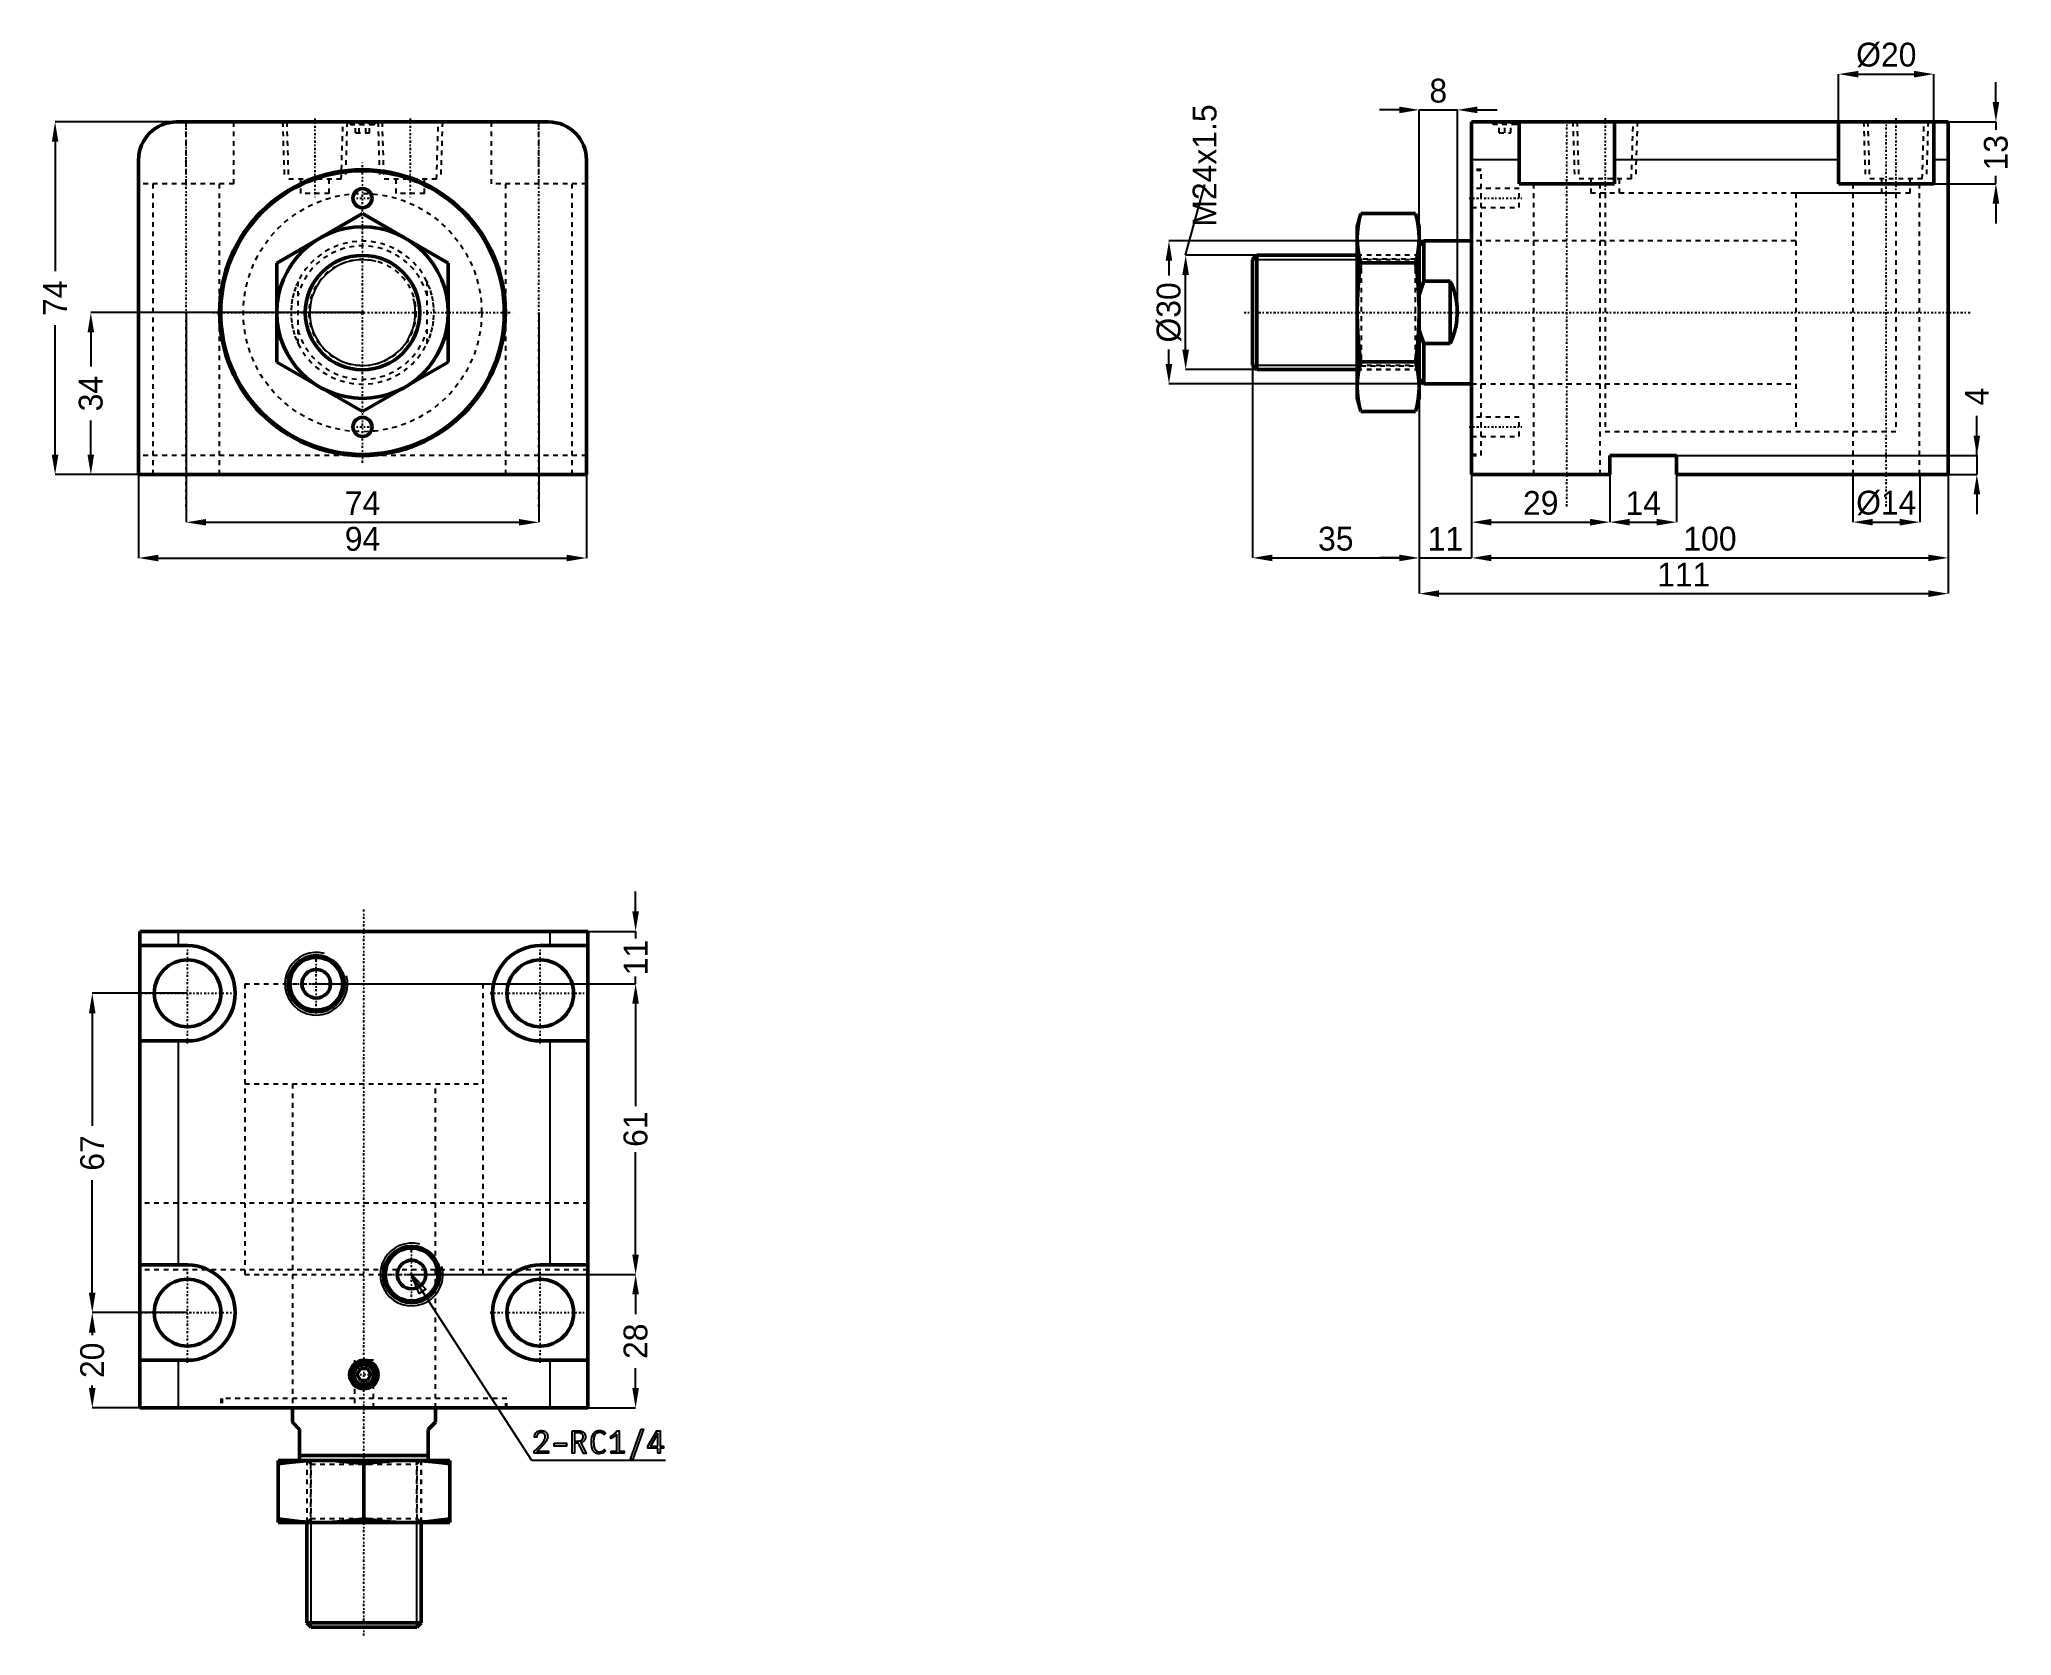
# Model space of a CAD drawing. Header units: millimetres. Extents: x -68 to 346, y -278 to 57.
import ezdxf

# ---------------------------------------------------------------- set-up
doc = ezdxf.new("R2010")
doc.units = ezdxf.units.MM
doc.linetypes.add('Center', pattern=[1.5, 0.45, -0.5, 0.05, -0.5])
doc.linetypes.add('Dashed', pattern=[2, 1, -1])
for name, color, linetype, lineweight in [('2d ConnectionPoints', 7, 'Continuous', 50), ('AM_0', 7, 'Continuous', 50), ('AM_4', 3, 'Continuous', 25), ('AM_5', 3, 'Continuous', 25), ('AM_7', 7, 'Center', 25), ('AM_9', 6, 'Dashed', 25)]:
    doc.layers.add(name, color=color, linetype=linetype, lineweight=lineweight)
doc.dimstyles.new('ISO-25', dxfattribs={"dimtxt": 2.5, "dimasz": 2.5, "dimexe": 1.25, "dimexo": 0.625, "dimtad": 1, "dimtxsty": 'Standard', "dimcen": 2.5, "dimadec": 0, "dimazin": 0, "dimtfac": 1, "dimtmove": 0, "dimatfit": 3, "dimfxl": 1, "dimarcsym": 0})

# ---------------------------------------------------------------- blocks, each defined once
blk = doc.blocks.new('1_CXHC_NUTM24X1_5_0_in_CXHC_A_EX_LA_50_40ST_0__CN_0')
at = {"layer": 'AM_0'}
for p, q in [((-18, 10.39), (0, 20.78)), ((0, 20.78), (18, 10.39)), ((-18, -10.39), (-18, 10.39)), ((18, 10.39), (18, -10.39)), ((0, -20.78), (-18, -10.39)), ((18, -10.39), (0, -20.78))]:
    blk.add_line(p, q, dxfattribs=at)
blk.add_circle((0, 0), 18, dxfattribs=at)
at = {"layer": 'AM_9'}
blk.add_circle((0, 0), 11.19, dxfattribs=at)
blk = doc.blocks.new('2_RODcxhc_a_sd_50_40_EX_0_in_CXHC_A_EX_LA_50_40ST_0__CN_0')
at = {"layer": 'AM_0'}
blk.add_circle((0, 0), 12, dxfattribs=at)
at = {"layer": 'AM_5'}
blk.add_arc((0, 0), 11.08, 75, 15, dxfattribs=at)
at = {"layer": 'AM_9'}
for p, q in [((-13.5, -6.54), (-13.5, 6.54)), ((13.5, 6.54), (13.5, -6.54))]:
    blk.add_line(p, q, dxfattribs=at)
for points in [[(-13.5, 6.54), (-14.02, 5.34), (-14.43, 4.09), (-14.73, 2.82), (-14.92, 1.53), (-15, 0.22), (-14.96, -1.09), (-14.81, -2.39), (-14.54, -3.67), (-14.17, -4.92), (-13.69, -6.14), (-13.5, -6.54)], [(13.5, -6.54), (14.02, -5.34), (14.43, -4.09), (14.73, -2.82), (14.92, -1.53), (15, -0.22), (14.96, 1.09), (14.81, 2.39), (14.54, 3.67), (14.17, 4.92), (13.69, 6.14), (13.5, 6.54)]]:
    blk.add_lwpolyline(points, dxfattribs=at)
for radius, start, end in [(15, 25.8419, 154.1581), (14, 15.3589, 164.6411), (14, 195.3589, 344.6411), (15, 205.8419, 334.1581)]:
    blk.add_arc((0, 0), radius, start, end, dxfattribs=at)
blk = doc.blocks.new('3_bodycxhc_la_a_50_40_0_in_CXHC_A_EX_LA_50_40ST_0__CN_0')
at = {"layer": 'AM_0'}
for p, q in [((39, 40), (-39, 40)), ((-47, 32), (-47, -34)), ((47, -34), (47, 32)), ((-47, -34), (47, -34))]:
    blk.add_line(p, q, dxfattribs=at)
for centre, radius in [((0, 0), 30), ((0, 0), 29.75), ((0, 24), 2), ((0, -24), 2)]:
    blk.add_circle(centre, radius, dxfattribs=at)
for centre, start, end in [((-39, 32), 90, 180), ((39, 32), 360, 90)]:
    blk.add_arc(centre, 8, start, end, dxfattribs=at)
at = {"layer": 'AM_5', "linetype": 'Dashed'}
for p, q in [((-16.77, 40), (-16.39, 28)), ((-3.23, 40), (-3.61, 28)), ((3.23, 40), (3.61, 28)), ((16.77, 40), (16.39, 28))]:
    blk.add_line(p, q, dxfattribs=at)
at = {"layer": 'AM_7'}
for p, q in [((-37, -40.7), (-37, 40.7)), ((-10, 40.75), (-10, 24.25)), ((0, 40.03), (0, 39.37)), ((10, 40.75), (10, 24.25)), ((37, -40.7), (37, 40.7)), ((0, -31.5), (0, 31.5)), ((-2.1, 24), (2.1, 24)), ((-31.5, 0), (31.5, 0)), ((-2.1, -24), (2.1, -24))]:
    blk.add_line(p, q, dxfattribs=at)
at = {"layer": 'AM_9'}
for p, q in [((-37, 27), (-37, 40)), ((-27, 27), (-27, 40)), ((-15.91, 40), (-15.54, 28)), ((-4.46, 28), (-4.09, 40)), ((-3, 40), (-2.4, 39.4)), ((-2.1, 39.7), (-2.4, 39.4)), ((2.4, 39.4), (-2.4, 39.4)), ((2.1, 39.7), (-2.1, 39.7)), ((-1.44, 37.7), (-1.44, 39.7)), ((-1.44, 37.7), (1.44, 37.7)), ((-0.72, 37.7), (-0.72, 39.7)), ((0.72, 37.7), (0.72, 39.7)), ((1.44, 37.7), (1.44, 39.7)), ((2.4, 39.4), (2.1, 39.7)), ((2.4, 39.4), (3, 40)), ((4.09, 40), (4.46, 28)), ((15.54, 28), (15.91, 40)), ((27, 40), (27, 27)), ((37, 27), (37, 40)), ((-27, 27), (-47, 27)), ((-44, 27), (-44, -34)), ((-30, -34), (-30, 27)), ((-4.46, 28), (-15.54, 28)), ((-13, 28), (-13, 25)), ((-7, 25), (-13, 25)), ((-7, 25), (-7, 28)), ((15.54, 28), (4.46, 28)), ((7, 28), (7, 25)), ((13, 25), (7, 25)), ((13, 25), (13, 28)), ((47, 27), (27, 27)), ((30, 27), (30, -34)), ((44, -34), (44, 27)), ((47, -30), (-47, -30))]:
    blk.add_line(p, q, dxfattribs=at)
blk.add_circle((0, 0), 25, dxfattribs=at)
blk = doc.blocks.new('*D4')
at = {"layer": 'AM_5', "color": 0, "lineweight": -2}
for p, q in [((-47, -34), (-47, -51.5)), ((47, -34), (47, -51.5)), ((-42.83, -51.5), (42.83, -51.5))]:
    blk.add_line(p, q, dxfattribs=at)
at = {"layer": 'AM_5', "color": 0}
for points in [[(-42.83, -50.81), (-42.83, -52.19), (-47, -51.5)], [(42.83, -52.19), (42.83, -50.81), (47, -51.5)]]:
    blk.add_solid(points, dxfattribs=at)
at = {"layer": 'Defpoints', "color": 0}
for p in [(-47, -34), (47, -34), (47, -51.5)]:
    blk.add_point(p, dxfattribs=at)
at = {"layer": 'AM_5', "color": 0, "insert": (0, -47.5), "char_height": 5, "attachment_point": 5}
blk.add_mtext('94', dxfattribs=at)
blk = doc.blocks.new('*D5')
at = {"layer": 'AM_5', "color": 0, "lineweight": -2}
for p, q in [((-37, 0), (-37, -44)), ((37, 0), (37, -44)), ((-32.83, -44), (32.83, -44))]:
    blk.add_line(p, q, dxfattribs=at)
at = {"layer": 'AM_5', "color": 0}
for points in [[(-32.83, -43.31), (-32.83, -44.69), (-37, -44)], [(32.83, -44.69), (32.83, -43.31), (37, -44)]]:
    blk.add_solid(points, dxfattribs=at)
at = {"layer": 'Defpoints', "color": 0}
for p in [(-37, 0), (37, 0), (37, -44)]:
    blk.add_point(p, dxfattribs=at)
at = {"layer": 'AM_5', "color": 0, "insert": (0, -40), "char_height": 5, "attachment_point": 5}
blk.add_mtext('74', dxfattribs=at)
blk = doc.blocks.new('*D6')
at = {"layer": 'AM_5', "color": 0, "lineweight": -2}
for p, q in [((-39, 40), (-64.5, 40)), ((-64.5, 35.83), (-64.5, 8.67)), ((-64.5, -29.83), (-64.5, -2.67)), ((-47, -34), (-64.5, -34))]:
    blk.add_line(p, q, dxfattribs=at)
at = {"layer": 'AM_5', "color": 0}
for points in [[(-63.81, 35.83), (-65.19, 35.83), (-64.5, 40)], [(-65.19, -29.83), (-63.81, -29.83), (-64.5, -34)]]:
    blk.add_solid(points, dxfattribs=at)
at = {"layer": 'Defpoints', "color": 0}
for p in [(-64.5, 40), (-39, 40), (-47, -34)]:
    blk.add_point(p, dxfattribs=at)
at = {"layer": 'AM_5', "color": 0, "insert": (-64.5, 3), "char_height": 5, "attachment_point": 5, "rotation": 90}
blk.add_mtext('74', dxfattribs=at)
blk = doc.blocks.new('*D7')
at = {"layer": 'AM_5', "color": 0, "lineweight": -2}
for p, q in [((0, 0), (-57, 0)), ((-57, -4.17), (-57, -11.33)), ((-57, -29.83), (-57, -22.67)), ((-47, -34), (-57, -34))]:
    blk.add_line(p, q, dxfattribs=at)
at = {"layer": 'AM_5', "color": 0}
for points in [[(-56.31, -4.17), (-57.69, -4.17), (-57, 0)], [(-57.69, -29.83), (-56.31, -29.83), (-57, -34)]]:
    blk.add_solid(points, dxfattribs=at)
at = {"layer": 'Defpoints', "color": 0}
for p in [(-57, 0), (0, 0), (-47, -34)]:
    blk.add_point(p, dxfattribs=at)
at = {"layer": 'AM_5', "color": 0, "insert": (-57, -17), "char_height": 5, "attachment_point": 5, "rotation": 90}
blk.add_mtext('34', dxfattribs=at)
blk = doc.blocks.new('1_CXHC_NUTM24X1_5_0_in_CXHC_A_EX_LA_50_40ST_0__CN_2')
at = {"layer": 'AM_0'}
for p, q in [((-23.25, 20.78), (-24, 18)), ((-23.25, 20.78), (-11.75, 20.78)), ((-11, 18), (-11.75, 20.78)), ((-24, 18), (-24, -18)), ((-11, 18), (-11, -18)), ((-23.25, 10.39), (-11.75, 10.39)), ((-23.25, -10.39), (-11.75, -10.39)), ((-24, -18), (-23.25, -20.78)), ((-11.75, -20.78), (-11, -18)), ((-23.25, -20.78), (-11.75, -20.78))]:
    blk.add_line(p, q, dxfattribs=at)
for points in [[(-23.25, 20.78), (-23.57, 19.49), (-23.8, 18.2), (-23.95, 16.89), (-24, 15.59)], [(-11, 15.59), (-11.05, 16.89), (-11.2, 18.19), (-11.43, 19.49), (-11.75, 20.78)], [(-24, 15.59), (-23.95, 14.29), (-23.8, 12.99), (-23.57, 11.69), (-23.25, 10.39)], [(-11.75, 10.39), (-11.43, 11.68), (-11.2, 12.98), (-11.05, 14.28), (-11, 15.59)], [(-23.25, 10.39), (-23.57, 7.81), (-23.8, 5.22), (-23.95, 2.61), (-24, 0)], [(-11, 0), (-11.05, 2.67), (-11.21, 5.35), (-11.44, 7.87), (-11.75, 10.39)], [(-24, 0), (-23.95, -2.67), (-23.79, -5.35), (-23.56, -7.87), (-23.25, -10.39)], [(-11.75, -10.39), (-11.43, -7.81), (-11.2, -5.22), (-11.05, -2.61), (-11, 0)], [(-23.25, -10.39), (-23.57, -11.68), (-23.8, -12.98), (-23.95, -14.28), (-24, -15.59)], [(-11, -15.59), (-11.05, -14.29), (-11.2, -12.99), (-11.43, -11.69), (-11.75, -10.39)], [(-24, -15.59), (-23.95, -16.89), (-23.8, -18.19), (-23.57, -19.49), (-23.25, -20.78)], [(-11.75, -20.78), (-11.43, -19.49), (-11.2, -18.2), (-11.05, -16.89), (-11, -15.59)]]:
    blk.add_lwpolyline(points, dxfattribs=at)
at = {"layer": 'AM_5', "linetype": 'Dashed'}
for p, q in [((-11, 12), (-24, 12)), ((-11, -12), (-24, -12))]:
    blk.add_line(p, q, dxfattribs=at)
at = {"layer": 'AM_9'}
for p, q in [((-23.19, 11.19), (-24, 12)), ((-11.81, 11.19), (-23.19, 11.19)), ((-23.19, 11.19), (-23.19, -11.19)), ((-11, 12), (-11.81, 11.19)), ((-11.81, 11.19), (-11.81, -11.19)), ((-24, -12), (-23.19, -11.19)), ((-23.19, -11.19), (-11.81, -11.19)), ((-11.81, -11.19), (-11, -12))]:
    blk.add_line(p, q, dxfattribs=at)
blk = doc.blocks.new('2_RODcxhc_a_sd_50_40_EX_0_in_CXHC_A_EX_LA_50_40ST_0__CN_2')
at = {"layer": 'AM_0'}
for p, q in [((-10, 15), (-11, 14)), ((0, 15), (-10, 15)), ((-10, 15), (-10, 6.54)), ((-45.08, 12), (-46, 11.08)), ((-46, 11.08), (-46, -11.08)), ((-24, 12), (-45.08, 12)), ((-45.08, 12), (-45.08, -12)), ((-4.5, 6.54), (-10, 6.54)), ((-4.5, 6.54), (-4.5, -6.54)), ((-10, -6.54), (-4.5, -6.54)), ((-10, -6.54), (-10, -15)), ((-46, -11.08), (-45.08, -12)), ((-45.08, -12), (-24, -12)), ((-11, -14), (-10, -15)), ((-10, -15), (0, -15))]:
    blk.add_line(p, q, dxfattribs=at)
for points in [[(-10, 6.54), (-10.55, 5.15), (-11, 3.71)], [(-4.5, -6.54), (-3.98, -5.34), (-3.57, -4.09), (-3.27, -2.82), (-3.08, -1.53), (-3, -0.22), (-3.04, 1.09), (-3.19, 2.39), (-3.46, 3.67), (-3.83, 4.92), (-4.31, 6.14), (-4.5, 6.54)], [(-11, -3.71), (-10.6, -5.01), (-10, -6.54)]]:
    blk.add_lwpolyline(points, dxfattribs=at)
at = {"layer": 'AM_5'}
for p, q in [((-46, 11.08), (-24, 11.08)), ((-46, -11.08), (-24, -11.08))]:
    blk.add_line(p, q, dxfattribs=at)
at = {"layer": 'AM_5', "linetype": 'Dashed'}
for p, q in [((-24, 11.08), (-11, 11.08)), ((-11, 12), (-11, 11.08)), ((-24, -11.08), (-11, -11.08)), ((-11, -12), (-11, -11.08))]:
    blk.add_line(p, q, dxfattribs=at)
at = {"layer": 'AM_7'}
blk.add_line((-47.75, 0), (105, 0), dxfattribs=at)
at = {"layer": 'AM_9'}
for p, q in [((89, 25), (68, 25)), ((68, 25), (68, -25)), ((89, 25), (89, -25)), ((68, 15), (0, 15)), ((-11, 12), (-24, 12)), ((-24, -12), (-11, -12)), ((0, -15), (68, -15)), ((68, -25), (89, -25))]:
    blk.add_line(p, q, dxfattribs=at)
blk = doc.blocks.new('3_bodycxhc_la_a_50_40_0_in_CXHC_A_EX_LA_50_40ST_0__CN_2')
at = {"layer": 'AM_0'}
for p, q in [((100, 40), (0, 40)), ((0, -34), (0, 40)), ((10, 27), (10, 40)), ((30, 40), (30, 27)), ((77, 27), (77, 40)), ((97, 40), (97, 27)), ((100, -34), (100, 40)), ((30, 27), (10, 27)), ((97, 27), (77, 27)), ((29, -30), (29, -34)), ((43, -30), (29, -30)), ((43, -34), (43, -30)), ((29, -34), (0, -34)), ((100, -34), (43, -34))]:
    blk.add_line(p, q, dxfattribs=at)
at = {"layer": 'AM_4'}
for p, q in [((10, 32), (0, 32)), ((77, 32), (30, 32)), ((100, 32), (97, 32))]:
    blk.add_line(p, q, dxfattribs=at)
at = {"layer": 'AM_5', "linetype": 'Dashed'}
for p, q in [((21.23, 40), (21.61, 28)), ((34.77, 40), (34.39, 28)), ((82.23, 40), (82.61, 28)), ((95.77, 40), (95.39, 28))]:
    blk.add_line(p, q, dxfattribs=at)
at = {"layer": 'AM_7'}
for p, q in [((7, 40.03), (7, 39.37)), ((20, -40.7), (20, 40.7)), ((28, 40.75), (28, 24.25)), ((87, -40.7), (87, 40.7)), ((89, 40.75), (89, 24.25)), ((-0.5, 24), (10.5, 24)), ((-0.5, -24), (10.5, -24))]:
    blk.add_line(p, q, dxfattribs=at)
at = {"layer": 'AM_9'}
for p, q in [((4, 40), (4.6, 39.4)), ((4.9, 39.7), (4.6, 39.4)), ((9.4, 39.4), (4.6, 39.4)), ((9.1, 39.7), (4.9, 39.7)), ((5.75, 37.7), (5.75, 39.7)), ((5.75, 37.7), (8.25, 37.7)), ((7, 37.7), (7, 39.7)), ((8.25, 37.7), (8.25, 39.7)), ((9.4, 39.4), (9.1, 39.7)), ((9.4, 39.4), (10, 40)), ((22.09, 40), (22.46, 28)), ((33.54, 28), (33.91, 40)), ((83.09, 40), (83.46, 28)), ((94.54, 28), (94.91, 40)), ((2, 30), (0, 30)), ((2, 29.75), (0, 29.75)), ((2, -30), (2, 30)), ((10, 26), (0, 26)), ((10, 22), (10, 26)), ((13, 27), (13, -34)), ((33.54, 28), (22.46, 28)), ((25, 28), (25, 25)), ((92, 25), (25, 25)), ((27, -34), (27, 27)), ((28, 25), (28, -25)), ((31, 25), (31, 28)), ((80, 27), (80, -34)), ((94.54, 28), (83.46, 28)), ((86, 28), (86, 25)), ((89, 25), (89, -25)), ((92, 25), (92, 28)), ((94, -34), (94, 27)), ((0, 22), (10, 22)), ((28, 15), (0, 15)), ((0, -15), (28, -15)), ((10, -22), (0, -22)), ((10, -26), (10, -22)), ((0, -26), (10, -26)), ((28, -25), (89, -25)), ((0, -29.75), (2, -29.75)), ((0, -30), (2, -30))]:
    blk.add_line(p, q, dxfattribs=at)
blk = doc.blocks.new('*D25')
at = {"layer": 'AM_5', "color": 0, "lineweight": -2}
for p, q in [((261.7, -29.97), (261.7, -43.97)), ((232.7, -33.97), (232.7, -43.97)), ((236.86, -43.97), (257.53, -43.97))]:
    blk.add_line(p, q, dxfattribs=at)
at = {"layer": 'AM_5', "color": 0}
for points in [[(236.86, -43.28), (236.86, -44.67), (232.7, -43.97)], [(257.53, -44.67), (257.53, -43.28), (261.7, -43.97)]]:
    blk.add_solid(points, dxfattribs=at)
at = {"layer": 'Defpoints', "color": 0}
for p in [(261.7, -29.97), (232.7, -33.97), (261.7, -43.97)]:
    blk.add_point(p, dxfattribs=at)
at = {"layer": 'AM_5', "color": 0, "insert": (247.2, -39.97), "char_height": 5, "attachment_point": 5}
blk.add_mtext('29', dxfattribs=at)
blk = doc.blocks.new('*D26')
at = {"layer": 'AM_5', "color": 0, "lineweight": -2}
for p, q in [((232.7, -33.97), (232.7, -51.47)), ((332.7, -33.97), (332.7, -51.47)), ((236.86, -51.47), (328.53, -51.47))]:
    blk.add_line(p, q, dxfattribs=at)
at = {"layer": 'AM_5', "color": 0}
for points in [[(236.86, -50.78), (236.86, -52.17), (232.7, -51.47)], [(328.53, -52.17), (328.53, -50.78), (332.7, -51.47)]]:
    blk.add_solid(points, dxfattribs=at)
at = {"layer": 'Defpoints', "color": 0}
for p in [(232.7, -33.97), (332.7, -33.97), (332.7, -51.47)]:
    blk.add_point(p, dxfattribs=at)
at = {"layer": 'AM_5', "color": 0, "insert": (282.7, -47.47), "char_height": 5, "attachment_point": 5}
blk.add_mtext('100', dxfattribs=at)
blk = doc.blocks.new('*D27')
at = {"layer": 'AM_5', "color": 0, "lineweight": -2}
for p, q in [((221.7, 0.03), (221.7, -58.97)), ((332.7, -33.97), (332.7, -58.97)), ((225.86, -58.97), (328.53, -58.97))]:
    blk.add_line(p, q, dxfattribs=at)
at = {"layer": 'AM_5', "color": 0}
for points in [[(225.86, -58.28), (225.86, -59.67), (221.7, -58.97)], [(328.53, -59.67), (328.53, -58.28), (332.7, -58.97)]]:
    blk.add_solid(points, dxfattribs=at)
at = {"layer": 'Defpoints', "color": 0}
for p in [(221.7, 0.03), (332.7, -33.97), (332.7, -58.97)]:
    blk.add_point(p, dxfattribs=at)
at = {"layer": 'AM_5', "color": 0, "insert": (277.2, -54.97), "char_height": 5, "attachment_point": 5}
blk.add_mtext('111', dxfattribs=at)
blk = doc.blocks.new('*D28')
at = {"layer": 'AM_5', "color": 0, "lineweight": -2}
for p, q in [((261.7, -29.97), (261.7, -43.97)), ((275.7, -33.97), (275.7, -43.97)), ((265.86, -43.97), (271.53, -43.97))]:
    blk.add_line(p, q, dxfattribs=at)
at = {"layer": 'AM_5', "color": 0}
for points in [[(265.86, -43.28), (265.86, -44.67), (261.7, -43.97)], [(271.53, -44.67), (271.53, -43.28), (275.7, -43.97)]]:
    blk.add_solid(points, dxfattribs=at)
at = {"layer": 'Defpoints', "color": 0}
for p in [(261.7, -29.97), (275.7, -33.97), (275.7, -43.97)]:
    blk.add_point(p, dxfattribs=at)
at = {"layer": 'AM_5', "color": 0, "insert": (268.7, -39.97), "char_height": 5, "attachment_point": 5}
blk.add_mtext('14', dxfattribs=at)
blk = doc.blocks.new('*D29')
at = {"layer": 'AM_5', "color": 0, "lineweight": -2}
for p, q in [((338.7, -29.97), (338.7, -21.64)), ((261.7, -29.97), (338.7, -29.97)), ((338.7, -29.97), (338.7, -33.97)), ((275.7, -33.97), (338.7, -33.97)), ((338.7, -38.14), (338.7, -42.31))]:
    blk.add_line(p, q, dxfattribs=at)
at = {"layer": 'AM_5', "color": 0}
for points in [[(338, -25.81), (339.39, -25.81), (338.7, -29.97)], [(339.39, -38.14), (338, -38.14), (338.7, -33.97)]]:
    blk.add_solid(points, dxfattribs=at)
at = {"layer": 'Defpoints', "color": 0}
for p in [(261.7, -29.97), (275.7, -33.97), (338.7, -33.97)]:
    blk.add_point(p, dxfattribs=at)
at = {"layer": 'AM_5', "color": 0, "insert": (338.7, -17.64), "char_height": 5, "attachment_point": 5, "rotation": 90}
blk.add_mtext('4', dxfattribs=at)
blk = doc.blocks.new('*D30')
at = {"layer": 'AM_5', "color": 0, "lineweight": -2}
for p, q in [((312.7, -33.97), (312.7, -43.97)), ((326.7, -33.97), (326.7, -43.97)), ((316.86, -43.97), (322.53, -43.97))]:
    blk.add_line(p, q, dxfattribs=at)
at = {"layer": 'AM_5', "color": 0}
for points in [[(316.86, -43.28), (316.86, -44.67), (312.7, -43.97)], [(322.53, -44.67), (322.53, -43.28), (326.7, -43.97)]]:
    blk.add_solid(points, dxfattribs=at)
at = {"layer": 'Defpoints', "color": 0}
for p in [(312.7, -33.97), (326.7, -33.97), (326.7, -43.97)]:
    blk.add_point(p, dxfattribs=at)
at = {"layer": 'AM_5', "color": 0, "insert": (319.7, -39.97), "char_height": 5, "attachment_point": 5}
blk.add_mtext('Ø14', dxfattribs=at)
blk = doc.blocks.new('*D31')
at = {"layer": 'AM_5', "color": 0, "lineweight": -2}
for p, q in [((309.7, 40.03), (309.7, 50.03)), ((313.86, 50.03), (325.53, 50.03)), ((329.7, 40.03), (329.7, 50.03))]:
    blk.add_line(p, q, dxfattribs=at)
at = {"layer": 'AM_5', "color": 0}
for points in [[(313.86, 50.72), (313.86, 49.33), (309.7, 50.03)], [(325.53, 49.33), (325.53, 50.72), (329.7, 50.03)]]:
    blk.add_solid(points, dxfattribs=at)
at = {"layer": 'Defpoints', "color": 0}
for p in [(329.7, 50.03), (309.7, 40.03), (329.7, 40.03)]:
    blk.add_point(p, dxfattribs=at)
at = {"layer": 'AM_5', "color": 0, "insert": (319.7, 54.03), "char_height": 5, "attachment_point": 5}
blk.add_mtext('Ø20', dxfattribs=at)
blk = doc.blocks.new('*D32')
at = {"layer": 'AM_5', "color": 0, "lineweight": -2}
for p, q in [((342.7, 44.19), (342.7, 48.36)), ((329.7, 40.03), (342.7, 40.03)), ((342.7, 40.03), (342.7, 38.36)), ((329.7, 27.03), (342.7, 27.03)), ((342.7, 27.03), (342.7, 28.69)), ((342.7, 22.86), (342.7, 18.69))]:
    blk.add_line(p, q, dxfattribs=at)
at = {"layer": 'AM_5', "color": 0}
for points in [[(342, 44.19), (343.39, 44.19), (342.7, 40.03)], [(343.39, 22.86), (342, 22.86), (342.7, 27.03)]]:
    blk.add_solid(points, dxfattribs=at)
at = {"layer": 'Defpoints', "color": 0}
for p in [(329.7, 40.03), (329.7, 27.03), (342.7, 27.03)]:
    blk.add_point(p, dxfattribs=at)
at = {"layer": 'AM_5', "color": 0, "insert": (342.7, 33.53), "char_height": 5, "attachment_point": 5, "rotation": 90}
blk.add_mtext('13', dxfattribs=at)
blk = doc.blocks.new('*D33')
at = {"layer": 'AM_5', "color": 0, "lineweight": -2}
for p, q in [((221.7, 0.03), (221.7, -51.47)), ((232.7, -33.97), (232.7, -51.47)), ((217.53, -51.47), (213.36, -51.47)), ((221.7, -51.47), (232.7, -51.47)), ((236.86, -51.47), (241.03, -51.47))]:
    blk.add_line(p, q, dxfattribs=at)
at = {"layer": 'AM_5', "color": 0}
for points in [[(217.53, -52.17), (217.53, -50.78), (221.7, -51.47)], [(236.86, -50.78), (236.86, -52.17), (232.7, -51.47)]]:
    blk.add_solid(points, dxfattribs=at)
at = {"layer": 'Defpoints', "color": 0}
for p in [(221.7, 0.03), (232.7, -33.97), (232.7, -51.47)]:
    blk.add_point(p, dxfattribs=at)
at = {"layer": 'AM_5', "color": 0, "insert": (227.2, -47.47), "char_height": 5, "attachment_point": 5}
blk.add_mtext('11', dxfattribs=at)
blk = doc.blocks.new('*D34')
at = {"layer": 'AM_5', "color": 0, "lineweight": -2}
for p, q in [((217.53, 42.53), (213.36, 42.53)), ((221.7, 0.03), (221.7, 42.53)), ((221.7, 42.53), (229.7, 42.53)), ((229.7, 0.03), (229.7, 42.53)), ((233.86, 42.53), (238.03, 42.53))]:
    blk.add_line(p, q, dxfattribs=at)
at = {"layer": 'AM_5', "color": 0}
for points in [[(217.53, 41.83), (217.53, 43.22), (221.7, 42.53)], [(233.86, 43.22), (233.86, 41.83), (229.7, 42.53)]]:
    blk.add_solid(points, dxfattribs=at)
at = {"layer": 'Defpoints', "color": 0}
for p in [(229.7, 42.53), (221.7, 0.03), (229.7, 0.03)]:
    blk.add_point(p, dxfattribs=at)
at = {"layer": 'AM_5', "color": 0, "insert": (225.7, 46.53), "char_height": 5, "attachment_point": 5}
blk.add_mtext('8', dxfattribs=at)
blk = doc.blocks.new('*D35')
at = {"layer": 'AM_5', "color": 0, "lineweight": -2}
for p, q in [((186.7, 0.03), (186.7, -51.47)), ((221.7, 0.03), (221.7, -51.47)), ((190.86, -51.47), (217.53, -51.47))]:
    blk.add_line(p, q, dxfattribs=at)
at = {"layer": 'AM_5', "color": 0}
for points in [[(190.86, -50.78), (190.86, -52.17), (186.7, -51.47)], [(217.53, -52.17), (217.53, -50.78), (221.7, -51.47)]]:
    blk.add_solid(points, dxfattribs=at)
at = {"layer": 'Defpoints', "color": 0}
for p in [(186.7, 0.03), (221.7, 0.03), (221.7, -51.47)]:
    blk.add_point(p, dxfattribs=at)
at = {"layer": 'AM_5', "color": 0, "insert": (204.2, -47.47), "char_height": 5, "attachment_point": 5}
blk.add_mtext('35', dxfattribs=at)
blk = doc.blocks.new('*D36')
at = {"layer": 'AM_5', "color": 0, "lineweight": -2}
for p, q in [((222.7, 15.03), (169.2, 15.03)), ((169.2, 10.86), (169.2, 7.78)), ((169.2, -10.81), (169.2, -7.72)), ((222.7, -14.97), (169.2, -14.97))]:
    blk.add_line(p, q, dxfattribs=at)
at = {"layer": 'AM_5', "color": 0}
for points in [[(169.89, 10.86), (168.5, 10.86), (169.2, 15.03)], [(168.5, -10.81), (169.89, -10.81), (169.2, -14.97)]]:
    blk.add_solid(points, dxfattribs=at)
at = {"layer": 'Defpoints', "color": 0}
for p in [(169.2, 15.03), (222.7, 15.03), (222.7, -14.97)]:
    blk.add_point(p, dxfattribs=at)
at = {"layer": 'AM_5', "color": 0, "insert": (169.2, 0.03), "char_height": 5, "attachment_point": 5, "rotation": 90}
blk.add_mtext('Ø30', dxfattribs=at)
blk = doc.blocks.new('*D37')
at = {"layer": 'AM_5', "color": 0, "lineweight": -2}
for p, q in [((172.7, 12.03), (176.7, 26.86)), ((187.7, 12.03), (172.7, 12.03)), ((172.7, -7.81), (172.7, 7.86)), ((187.7, -11.97), (172.7, -11.97))]:
    blk.add_line(p, q, dxfattribs=at)
at = {"layer": 'AM_5', "color": 0}
for points in [[(173.39, 7.86), (172, 7.86), (172.7, 12.03)], [(172, -7.81), (173.39, -7.81), (172.7, -11.97)]]:
    blk.add_solid(points, dxfattribs=at)
at = {"layer": 'Defpoints', "color": 0}
for p in [(172.7, 12.03), (187.7, 12.03), (187.7, -11.97)]:
    blk.add_point(p, dxfattribs=at)
at = {"layer": 'AM_5', "color": 0, "insert": (176.7, 30.86), "char_height": 5, "attachment_point": 5, "rotation": 90}
blk.add_mtext('M24x1.5', dxfattribs=at)
blk = doc.blocks.new('1_CXHC_NUTM24X1_5_0_in_CXHC_A_EX_LA_50_40ST_0__CN_4')
at = {"layer": 'AM_0'}
for p, q in [((-18, -24), (-18, -11)), ((-18, -11), (18, -11)), ((0, -23.25), (0, -11.75)), ((18, -11), (18, -24)), ((-18, -24), (18, -24))]:
    blk.add_line(p, q, dxfattribs=at)
for points in [[(-9, -11), (-11.25, -11.05), (-13.5, -11.2), (-15.75, -11.43), (-18, -11.75)], [(0, -11.75), (-2.24, -11.43), (-4.48, -11.2), (-6.74, -11.05), (-9, -11)], [(9, -11), (6.75, -11.05), (4.5, -11.2), (2.25, -11.43), (0, -11.75)], [(18, -11.75), (15.76, -11.43), (13.52, -11.2), (11.26, -11.05), (9, -11)], [(-18, -23.25), (-15.76, -23.57), (-13.52, -23.8), (-11.26, -23.95), (-9, -24)], [(-9, -24), (-6.75, -23.95), (-4.5, -23.8), (-2.25, -23.57), (0, -23.25)], [(0, -23.25), (2.24, -23.57), (4.48, -23.8), (6.74, -23.95), (9, -24)], [(9, -24), (11.25, -23.95), (13.5, -23.8), (15.75, -23.57), (18, -23.25)]]:
    blk.add_lwpolyline(points, dxfattribs=at)
at = {"layer": 'AM_5', "linetype": 'Dashed'}
for p, q in [((-12, -11), (-12, -24)), ((12, -11), (12, -24))]:
    blk.add_line(p, q, dxfattribs=at)
at = {"layer": 'AM_9'}
for p, q in [((-12, -11), (-11.19, -11.81)), ((-11.19, -11.81), (-11.19, -23.19)), ((-11.19, -11.81), (11.19, -11.81)), ((11.19, -11.81), (12, -11)), ((11.19, -23.19), (11.19, -11.81)), ((-11.19, -23.19), (-12, -24)), ((-11.19, -23.19), (11.19, -23.19)), ((12, -24), (11.19, -23.19))]:
    blk.add_line(p, q, dxfattribs=at)
blk = doc.blocks.new('2_RODcxhc_a_sd_50_40_EX_0_in_CXHC_A_EX_LA_50_40ST_0__CN_4')
at = {"layer": 'AM_0'}
for p, q in [((-15, 0), (-15, -3)), ((15, -3), (15, 0)), ((-13.5, -4.5), (-15, -3)), ((15, -3), (13.5, -4.5)), ((-13.5, -11), (-13.5, -4.5)), ((13.5, -4.5), (13.5, -11)), ((-13.5, -10), (13.5, -10)), ((-12, -24), (-12, -45.08)), ((12, -45.08), (12, -24)), ((-12, -45.08), (-11.08, -46)), ((-12, -45.08), (12, -45.08)), ((11.08, -46), (12, -45.08)), ((-11.08, -46), (11.08, -46))]:
    blk.add_line(p, q, dxfattribs=at)
at = {"layer": 'AM_5', "linetype": 'Dashed'}
for p, q in [((-12, -11), (-11.08, -11)), ((-11.08, -24), (-11.08, -11)), ((11.08, -24), (11.08, -11)), ((12, -11), (11.08, -11))]:
    blk.add_line(p, q, dxfattribs=at)
at = {"layer": 'AM_5'}
for p, q in [((-11.08, -46), (-11.08, -24)), ((11.08, -46), (11.08, -24))]:
    blk.add_line(p, q, dxfattribs=at)
at = {"layer": 'AM_7'}
blk.add_line((0, -47.75), (0, 105), dxfattribs=at)
at = {"layer": 'AM_9'}
for p, q in [((-25, 89), (25, 89)), ((-25, 89), (-25, 68)), ((25, 68), (25, 89)), ((-25, 68), (25, 68)), ((-15, 68), (-15, 0)), ((15, 0), (15, 68)), ((-12, -11), (-12, -24)), ((12, -24), (12, -11))]:
    blk.add_line(p, q, dxfattribs=at)
blk = doc.blocks.new('3_bodycxhc_la_a_50_40_0_in_CXHC_A_EX_LA_50_40ST_0__CN_4')
at = {"layer": 'AM_0'}
for p, q in [((-47, 100), (-47, 0)), ((47, 100), (-47, 100)), ((47, 100), (47, 0)), ((-47, 97), (-37, 97)), ((37, 97), (47, 97)), ((-37, 77), (-47, 77)), ((47, 77), (37, 77)), ((-47, 30), (-37, 30)), ((37, 30), (47, 30)), ((-37, 10), (-47, 10)), ((47, 10), (37, 10)), ((-0.72, 8.25), (-1.44, 7)), ((-1.44, 7), (-0.72, 5.75)), ((0.72, 8.25), (-0.72, 8.25)), ((-0.72, 5.75), (0.72, 5.75)), ((1.44, 7), (0.72, 8.25)), ((0.72, 5.75), (1.44, 7)), ((47, 0), (-47, 0))]:
    blk.add_line(p, q, dxfattribs=at)
for centre, radius in [((-37, 87), 7), ((-10, 89), 5.91), ((-10, 89), 5.54), ((-10, 89), 3), ((37, 87), 7), ((10, 28), 5.91), ((10, 28), 5.54), ((10, 28), 3), ((-37, 20), 7), ((37, 20), 7), ((0, 7), 3), ((0, 7), 2.4), ((0, 7), 2.1)]:
    blk.add_circle(centre, radius, dxfattribs=at)
for centre, start, end in [((-37, 87), 270, 90), ((37, 87), 90, 270), ((-37, 20), 270, 90), ((37, 20), 90, 270)]:
    blk.add_arc(centre, 10, start, end, dxfattribs=at)
at = {"layer": 'AM_4'}
for p, q in [((-39, 100), (-39, 97)), ((39, 100), (39, 97)), ((-39, 77), (-39, 30)), ((39, 77), (39, 30)), ((-39, 10), (-39, 0)), ((39, 10), (39, 0))]:
    blk.add_line(p, q, dxfattribs=at)
at = {"layer": 'AM_5'}
for centre in [(-10, 89), (10, 28)]:
    blk.add_arc(centre, 6.58, 75, 15, dxfattribs=at)
at = {"layer": 'AM_7'}
for p, q in [((-37, 76.5), (-37, 97.5)), ((-10, 82.79), (-10, 95.21)), ((37, 76.5), (37, 97.5)), ((-47.5, 87), (-26.5, 87)), ((-16.21, 89), (-3.79, 89)), ((26.5, 87), (47.5, 87)), ((10, 21.79), (10, 34.21)), ((-37, 9.5), (-37, 30.5)), ((37, 9.5), (37, 30.5)), ((3.79, 28), (16.21, 28)), ((-47.5, 20), (-26.5, 20)), ((26.5, 20), (47.5, 20)), ((-3.15, 7), (3.15, 7))]:
    blk.add_line(p, q, dxfattribs=at)
at = {"layer": 'AM_9'}
for p, q in [((-25, 89), (25, 89)), ((-25, 89), (-25, 28)), ((25, 28), (25, 89)), ((47, 43), (-47, 43)), ((47, 29), (-47, 29)), ((-25, 28), (25, 28)), ((-15, 28), (-15, 0)), ((15, 0), (15, 28)), ((2, 10), (-2, 10)), ((-2, 10), (-2, 0)), ((2, 0), (2, 10)), ((30, 2), (-30, 2)), ((-30, 2), (-30, 0)), ((-29.75, 2), (-29.75, 0)), ((29.75, 0), (29.75, 2)), ((30, 0), (30, 2))]:
    blk.add_line(p, q, dxfattribs=at)
blk = doc.blocks.new('*D47')
at = {"layer": 'AM_5', "color": 0, "lineweight": -2}
for p, q in [((-36.7, -209.83), (-56.7, -209.83)), ((-56.7, -214), (-56.7, -214.58)), ((-56.7, -225.66), (-56.7, -225.08)), ((-46.7, -229.83), (-56.7, -229.83))]:
    blk.add_line(p, q, dxfattribs=at)
at = {"layer": 'AM_5', "color": 0}
for points in [[(-56.01, -214), (-57.4, -214), (-56.7, -209.83)], [(-57.4, -225.66), (-56.01, -225.66), (-56.7, -229.83)]]:
    blk.add_solid(points, dxfattribs=at)
at = {"layer": 'Defpoints', "color": 0}
for p in [(-56.7, -209.83), (-36.7, -209.83), (-46.7, -229.83)]:
    blk.add_point(p, dxfattribs=at)
at = {"layer": 'AM_5', "color": 0, "insert": (-56.7, -219.83), "char_height": 5, "attachment_point": 5, "rotation": 90}
blk.add_mtext('20', dxfattribs=at)
blk = doc.blocks.new('*D48')
at = {"layer": 'AM_5', "color": 0, "lineweight": -2}
for p, q in [((-36.7, -142.83), (-56.7, -142.83)), ((-56.7, -147), (-56.7, -170.66)), ((-56.7, -205.66), (-56.7, -182)), ((-36.7, -209.83), (-56.7, -209.83))]:
    blk.add_line(p, q, dxfattribs=at)
at = {"layer": 'AM_5', "color": 0}
for points in [[(-56.01, -147), (-57.4, -147), (-56.7, -142.83)], [(-57.4, -205.66), (-56.01, -205.66), (-56.7, -209.83)]]:
    blk.add_solid(points, dxfattribs=at)
at = {"layer": 'Defpoints', "color": 0}
for p in [(-56.7, -142.83), (-36.7, -142.83), (-36.7, -209.83)]:
    blk.add_point(p, dxfattribs=at)
at = {"layer": 'AM_5', "color": 0, "insert": (-56.7, -176.33), "char_height": 5, "attachment_point": 5, "rotation": 90}
blk.add_mtext('67', dxfattribs=at)
blk = doc.blocks.new('*D49')
at = {"layer": 'AM_5', "color": 0, "lineweight": -2}
for p, q in [((10.3, -201.83), (57.3, -201.83)), ((57.3, -206), (57.3, -210.16)), ((57.3, -225.66), (57.3, -221.5)), ((47.3, -229.83), (57.3, -229.83))]:
    blk.add_line(p, q, dxfattribs=at)
at = {"layer": 'AM_5', "color": 0}
for points in [[(57.99, -206), (56.6, -206), (57.3, -201.83)], [(56.6, -225.66), (57.99, -225.66), (57.3, -229.83)]]:
    blk.add_solid(points, dxfattribs=at)
at = {"layer": 'Defpoints', "color": 0}
for p in [(10.3, -201.83), (47.3, -229.83), (57.3, -229.83)]:
    blk.add_point(p, dxfattribs=at)
at = {"layer": 'AM_5', "color": 0, "insert": (57.3, -215.83), "char_height": 5, "attachment_point": 5, "rotation": 90}
blk.add_mtext('28', dxfattribs=at)
blk = doc.blocks.new('*D50')
at = {"layer": 'AM_5', "color": 0, "lineweight": -2}
for p, q in [((57.3, -125.66), (57.3, -121.5)), ((47.3, -129.83), (57.3, -129.83)), ((57.3, -129.83), (57.3, -131.33)), ((57.3, -140.83), (57.3, -139.33)), ((-9.7, -140.83), (57.3, -140.83)), ((57.3, -145), (57.3, -149.16))]:
    blk.add_line(p, q, dxfattribs=at)
at = {"layer": 'AM_5', "color": 0}
for points in [[(56.6, -125.66), (57.99, -125.66), (57.3, -129.83)], [(57.99, -145), (56.6, -145), (57.3, -140.83)]]:
    blk.add_solid(points, dxfattribs=at)
at = {"layer": 'Defpoints', "color": 0}
for p in [(47.3, -129.83), (57.3, -129.83), (-9.7, -140.83)]:
    blk.add_point(p, dxfattribs=at)
at = {"layer": 'AM_5', "color": 0, "insert": (57.3, -135.33), "char_height": 5, "attachment_point": 5, "rotation": 90}
blk.add_mtext('11', dxfattribs=at)
blk = doc.blocks.new('*D51')
at = {"layer": 'AM_5', "color": 0, "lineweight": -2}
for p, q in [((-9.7, -140.83), (57.3, -140.83)), ((57.3, -145), (57.3, -166.5)), ((57.3, -197.66), (57.3, -176.16)), ((10.3, -201.83), (57.3, -201.83))]:
    blk.add_line(p, q, dxfattribs=at)
at = {"layer": 'AM_5', "color": 0}
for points in [[(57.99, -145), (56.6, -145), (57.3, -140.83)], [(56.6, -197.66), (57.99, -197.66), (57.3, -201.83)]]:
    blk.add_solid(points, dxfattribs=at)
at = {"layer": 'Defpoints', "color": 0}
for p in [(-9.7, -140.83), (57.3, -140.83), (10.3, -201.83)]:
    blk.add_point(p, dxfattribs=at)
at = {"layer": 'AM_5', "color": 0, "insert": (57.3, -171.33), "char_height": 5, "attachment_point": 5, "rotation": 90}
blk.add_mtext('61', dxfattribs=at)

msp = doc.modelspace()

# ---------------------------------------------------------------- linework, layer by layer
at = {"layer": '2d ConnectionPoints'}
for p in [(0, 0), (0, 0), (232.696, 0.028), (232.696, 0.028), (0.297, -229.83), (0.297, -229.83)]:
    msp.add_point(p, dxfattribs=at)
at = {"layer": 'AM_5'}
for p, q in [((35.547, -240.83), (10.297, -201.83)), ((63.547, -240.83), (35.547, -240.83))]:
    msp.add_line(p, q, dxfattribs=at)
for points in [[(10.297, -201.83), (13.261, -204.874), (11.862, -205.78), (10.297, -201.83)], [(36.193, -238.719), (36.193, -238.719), (36.408, -238.523), (36.713, -238.237), (36.713, -238.237), (36.998, -237.961), (37.178, -237.781), (37.178, -237.781), (37.351, -237.6), (37.597, -237.316), (37.597, -237.316), (37.83, -237.016), (37.978, -236.808), (37.978, -236.808), (38.108, -236.6), (38.248, -236.304), (38.248, -236.304), (38.324, -236.027), (38.338, -235.852), (38.338, -235.852), (38.334, -235.754), (38.311, -235.616), (38.311, -235.616), (38.268, -235.487), (38.228, -235.407), (38.228, -235.407), (38.18, -235.332), (38.097, -235.234), (38.097, -235.234), (37.998, -235.151), (37.924, -235.105), (37.924, -235.105), (37.845, -235.066), (37.719, -235.024), (37.719, -235.024), (37.585, -235.002), (37.49, -234.997), (37.49, -234.997), (37.386, -235.002), (37.238, -235.025), (37.238, -235.025), (37.101, -235.068), (37.016, -235.108), (37.016, -235.108), (36.936, -235.156), (36.83, -235.243), (36.83, -235.243), (36.741, -235.348), (36.691, -235.428), (36.691, -235.428), (36.649, -235.515), (36.603, -235.657), (36.603, -235.657), (36.578, -235.812), (36.574, -235.924), (36.086, -235.924), (36.086, -235.924), (36.094, -235.757), (36.133, -235.525), (36.133, -235.525), (36.207, -235.314), (36.275, -235.186), (36.275, -235.186), (36.355, -235.068), (36.496, -234.915), (36.496, -234.915), (36.661, -234.788), (36.783, -234.718), (36.783, -234.718), (36.914, -234.661), (37.12, -234.599), (37.12, -234.599), (37.338, -234.565), (37.49, -234.559), (37.49, -234.559), (37.633, -234.565), (37.839, -234.596), (37.839, -234.596), (38.036, -234.654), (38.163, -234.708), (38.163, -234.708), (38.283, -234.774), (38.444, -234.893), (38.444, -234.893), (38.582, -235.037), (38.662, -235.147), (38.662, -235.147), (38.729, -235.267), (38.802, -235.462), (38.802, -235.462), (38.841, -235.676), (38.849, -235.829), (38.849, -235.829), (38.838, -236.003), (38.78, -236.269), (38.78, -236.269), (38.672, -236.543), (38.572, -236.73), (38.572, -236.73), (38.458, -236.916), (38.273, -237.184), (38.273, -237.184), (38.071, -237.441), (37.927, -237.606), (37.927, -237.606), (37.772, -237.773), (37.513, -238.044), (37.513, -238.044), (37.22, -238.339), (37.006, -238.55), (36.661, -238.888), (38.988, -238.891), (38.988, -239.33), (36.021, -239.33), (36.021, -238.875), (36.193, -238.719)], [(43.963, -234.617), (45.334, -234.617), (45.334, -234.617), (45.475, -234.623), (45.683, -234.651), (45.683, -234.651), (45.886, -234.705), (46.02, -234.754), (46.02, -234.754), (46.148, -234.814), (46.323, -234.928), (46.323, -234.928), (46.477, -235.069), (46.568, -235.178), (46.568, -235.178), (46.645, -235.299), (46.73, -235.502), (46.73, -235.502), (46.775, -235.731), (46.784, -235.898), (46.784, -235.898), (46.773, -236.082), (46.717, -236.332), (46.717, -236.332), (46.613, -236.551), (46.517, -236.679), (46.517, -236.679), (46.404, -236.794), (46.21, -236.938), (46.21, -236.938), (45.987, -237.05), (45.822, -237.107), (46.901, -239.362), (46.374, -239.362), (45.321, -237.185), (45.25, -237.185), (44.444, -237.185), (44.444, -239.33), (43.963, -239.33), (43.963, -234.617)], [(45.107, -236.762), (45.107, -236.762), (45.244, -236.76), (45.435, -236.747), (45.435, -236.747), (45.607, -236.724), (45.711, -236.702), (45.711, -236.702), (45.808, -236.673), (45.939, -236.609), (45.939, -236.609), (46.054, -236.523), (46.122, -236.452), (46.122, -236.452), (46.18, -236.369), (46.243, -236.217), (46.243, -236.217), (46.277, -236.032), (46.283, -235.891), (46.283, -235.891), (46.271, -235.711), (46.209, -235.485), (46.209, -235.485), (46.093, -235.309), (45.986, -235.22), (45.986, -235.22), (45.861, -235.15), (45.651, -235.075), (45.651, -235.075), (45.415, -235.034), (45.243, -235.027), (44.444, -235.027), (44.444, -236.762), (45.107, -236.762)], [(49.679, -239.44), (49.679, -239.44), (49.361, -239.416), (48.948, -239.288), (48.948, -239.288), (48.611, -239.051), (48.427, -238.832), (48.427, -238.832), (48.278, -238.566), (48.115, -238.08), (48.115, -238.08), (48.028, -237.49), (48.011, -237.038), (48.011, -237.038), (48.029, -236.562), (48.123, -235.944), (48.123, -235.944), (48.297, -235.442), (48.458, -235.171), (48.458, -235.171), (48.652, -234.951), (49.001, -234.712), (49.001, -234.712), (49.42, -234.583), (49.737, -234.559), (49.737, -234.559), (50.041, -234.582), (50.442, -234.703), (50.442, -234.703), (50.778, -234.927), (50.966, -235.134), (50.654, -235.387), (50.654, -235.387), (50.566, -235.295), (50.432, -235.18), (50.432, -235.18), (50.296, -235.094), (50.204, -235.053), (50.204, -235.053), (50.112, -235.021), (49.979, -234.987), (49.979, -234.987), (49.852, -234.968), (49.77, -234.965), (49.77, -234.965), (49.585, -234.974), (49.339, -235.023), (49.339, -235.023), (49.128, -235.113), (49.008, -235.196), (49.008, -235.196), (48.902, -235.296), (48.767, -235.479), (48.767, -235.479), (48.662, -235.699), (48.608, -235.867), (48.608, -235.867), (48.565, -236.052), (48.519, -236.364), (48.519, -236.364), (48.494, -236.718), (48.489, -236.977), (48.489, -236.977), (48.501, -237.358), (48.562, -237.859), (48.562, -237.859), (48.674, -238.274), (48.778, -238.503), (48.778, -238.503), (48.908, -238.692), (49.155, -238.896), (49.155, -238.896), (49.464, -239.006), (49.705, -239.027), (49.705, -239.027), (49.957, -239.008), (50.285, -238.908), (50.285, -238.908), (50.55, -238.722), (50.693, -238.55), (50.982, -238.81), (50.982, -238.81), (50.805, -239.037), (50.461, -239.283), (50.461, -239.283), (50.023, -239.415), (49.679, -239.44)], [(52.154, -238.914), (53.35, -238.914), (53.35, -235.397), (53.35, -235.397), (53.286, -235.462), (53.177, -235.563), (53.177, -235.563), (53.054, -235.669), (52.964, -235.742), (52.964, -235.742), (52.87, -235.814), (52.728, -235.917), (52.728, -235.917), (52.585, -236.013), (52.489, -236.073), (52.489, -236.073), (52.396, -236.128), (52.266, -236.193), (52.266, -236.193), (52.148, -236.241), (52.076, -236.262), (52.076, -235.768), (52.076, -235.768), (52.165, -235.726), (52.305, -235.645), (52.305, -235.645), (52.453, -235.545), (52.556, -235.467), (52.556, -235.467), (52.659, -235.383), (52.81, -235.254), (52.81, -235.254), (52.955, -235.119), (53.048, -235.027), (53.048, -235.027), (53.137, -234.935), (53.255, -234.807), (53.255, -234.807), (53.357, -234.69), (53.415, -234.617), (53.831, -234.617), (53.831, -238.914), (54.917, -238.914), (54.917, -239.33), (52.154, -239.33), (52.154, -238.914)], [(58.478, -234.292), (58.972, -234.292), (56.691, -240.565), (56.197, -240.565), (58.478, -234.292)], [(61.971, -238.29), (59.865, -238.29), (59.865, -237.867), (61.783, -234.617), (62.426, -234.617), (62.426, -237.851), (63.128, -237.851), (63.128, -238.29), (62.426, -238.29), (62.426, -239.33), (61.971, -239.33), (61.971, -238.29)], [(61.978, -237.851), (61.978, -235.163), (60.424, -237.851), (61.978, -237.851)], [(40.197, -237.237), (42.797, -237.237), (42.797, -237.822), (40.197, -237.822), (40.197, -237.237)]]:
    msp.add_lwpolyline(points, dxfattribs=at)

# ---------------------------------------------------------------- block references
for name, p in [('3_bodycxhc_la_a_50_40_0_in_CXHC_A_EX_LA_50_40ST_0__CN_0', (0, 0)), ('3_bodycxhc_la_a_50_40_0_in_CXHC_A_EX_LA_50_40ST_0__CN_2', (232.696, 0.028)), ('2_RODcxhc_a_sd_50_40_EX_0_in_CXHC_A_EX_LA_50_40ST_0__CN_2', (232.696, 0.028)), ('1_CXHC_NUTM24X1_5_0_in_CXHC_A_EX_LA_50_40ST_0__CN_0', (0, 0)), ('1_CXHC_NUTM24X1_5_0_in_CXHC_A_EX_LA_50_40ST_0__CN_2', (232.696, 0.028)), ('2_RODcxhc_a_sd_50_40_EX_0_in_CXHC_A_EX_LA_50_40ST_0__CN_0', (0, 0)), ('2_RODcxhc_a_sd_50_40_EX_0_in_CXHC_A_EX_LA_50_40ST_0__CN_4', (0.297, -229.83)), ('3_bodycxhc_la_a_50_40_0_in_CXHC_A_EX_LA_50_40ST_0__CN_4', (0.297, -229.83)), ('1_CXHC_NUTM24X1_5_0_in_CXHC_A_EX_LA_50_40ST_0__CN_4', (0.297, -229.83))]:
    msp.add_blockref(name, p)

# ---------------------------------------------------------------- dimensions: what is measured, and where the dimension line sits
for base, p1, p2, text, picture, middle in [((329.696, 50.028), (309.696, 40.028), (329.696, 40.028), 'Ø20', '*D31', (319.696, 50.028)), ((229.696, 42.528), (221.696, 0.028), (229.696, 0.028), '8', '*D34', (225.696, 42.528)), ((37, -44), (-37, 0), (37, 0), '74', '*D5', (0, -44)), ((221.696, -51.472), (186.696, 0.028), (221.696, 0.028), '35', '*D35', (204.196, -51.472)), ((232.696, -51.472), (221.696, 0.028), (232.696, -33.972), '11', '*D33', (227.196, -51.472)), ((332.696, -58.972), (221.696, 0.028), (332.696, -33.972), '111', '*D27', (277.196, -58.972)), ((261.696, -43.972), (232.696, -33.972), (261.696, -29.972), '29', '*D25', (247.196, -43.972)), ((275.696, -43.972), (261.696, -29.972), (275.696, -33.972), '14', '*D28', (268.696, -43.972)), ((47, -51.5), (-47, -34), (47, -34), '94', '*D4', (0, -51.5)), ((332.696, -51.472), (232.696, -33.972), (332.696, -33.972), '100', '*D26', (282.696, -51.472)), ((326.696, -43.972), (312.696, -33.972), (326.696, -33.972), 'Ø14', '*D30', (319.696, -43.972))]:
    dim = msp.add_linear_dim(base=base, p1=p1, p2=p2, text=text, dimstyle='ISO-25', override={"dimtxt": 5, "dimasz": 4.166667, "dimexe": 0, "dimexo": 0, "dimgap": 1.5}, dxfattribs=at)
    dim.commit()
    dim.dimension.update_dxf_attribs({"geometry": picture, "text_midpoint": middle, "dimtype": 160})
for base, p1, p2, text, picture, middle in [((342.696, 27.028), (329.696, 40.028), (329.696, 27.028), '13', '*D32', (342.696, 33.528)), ((172.696, 12.028), (187.696, -11.972), (187.696, 12.028), 'M24x1.5', '*D37', (176.696, 30.861)), ((-64.5, 40), (-47, -34), (-39, 40), '74', '*D6', (-64.5, 3)), ((169.196, 15.028), (222.696, -14.972), (222.696, 15.028), 'Ø30', '*D36', (169.196, 0.028)), ((-57, 0), (-47, -34), (0, 0), '34', '*D7', (-57, -17)), ((338.696, -33.972), (261.696, -29.972), (275.696, -33.972), '4', '*D29', (338.696, -17.639)), ((57.297, -129.83), (-9.703, -140.83), (47.297, -129.83), '11', '*D50', (57.297, -135.33)), ((-56.703, -142.83), (-36.703, -209.83), (-36.703, -142.83), '67', '*D48', (-56.703, -176.33)), ((57.297, -140.83), (10.297, -201.83), (-9.703, -140.83), '61', '*D51', (57.297, -171.33)), ((57.297, -229.83), (10.297, -201.83), (47.297, -229.83), '28', '*D49', (57.297, -215.83)), ((-56.703, -209.83), (-46.703, -229.83), (-36.703, -209.83), '20', '*D47', (-56.703, -219.83))]:
    dim = msp.add_linear_dim(base=base, p1=p1, p2=p2, angle=90, text=text, dimstyle='ISO-25', override={"dimtxt": 5, "dimasz": 4.166667, "dimexe": 0, "dimexo": 0, "dimgap": 1.5}, dxfattribs=at)
    dim.commit()
    dim.dimension.update_dxf_attribs({"geometry": picture, "text_midpoint": middle, "dimtype": 160, "text_rotation": 90})

doc.saveas('drawing.dxf')
